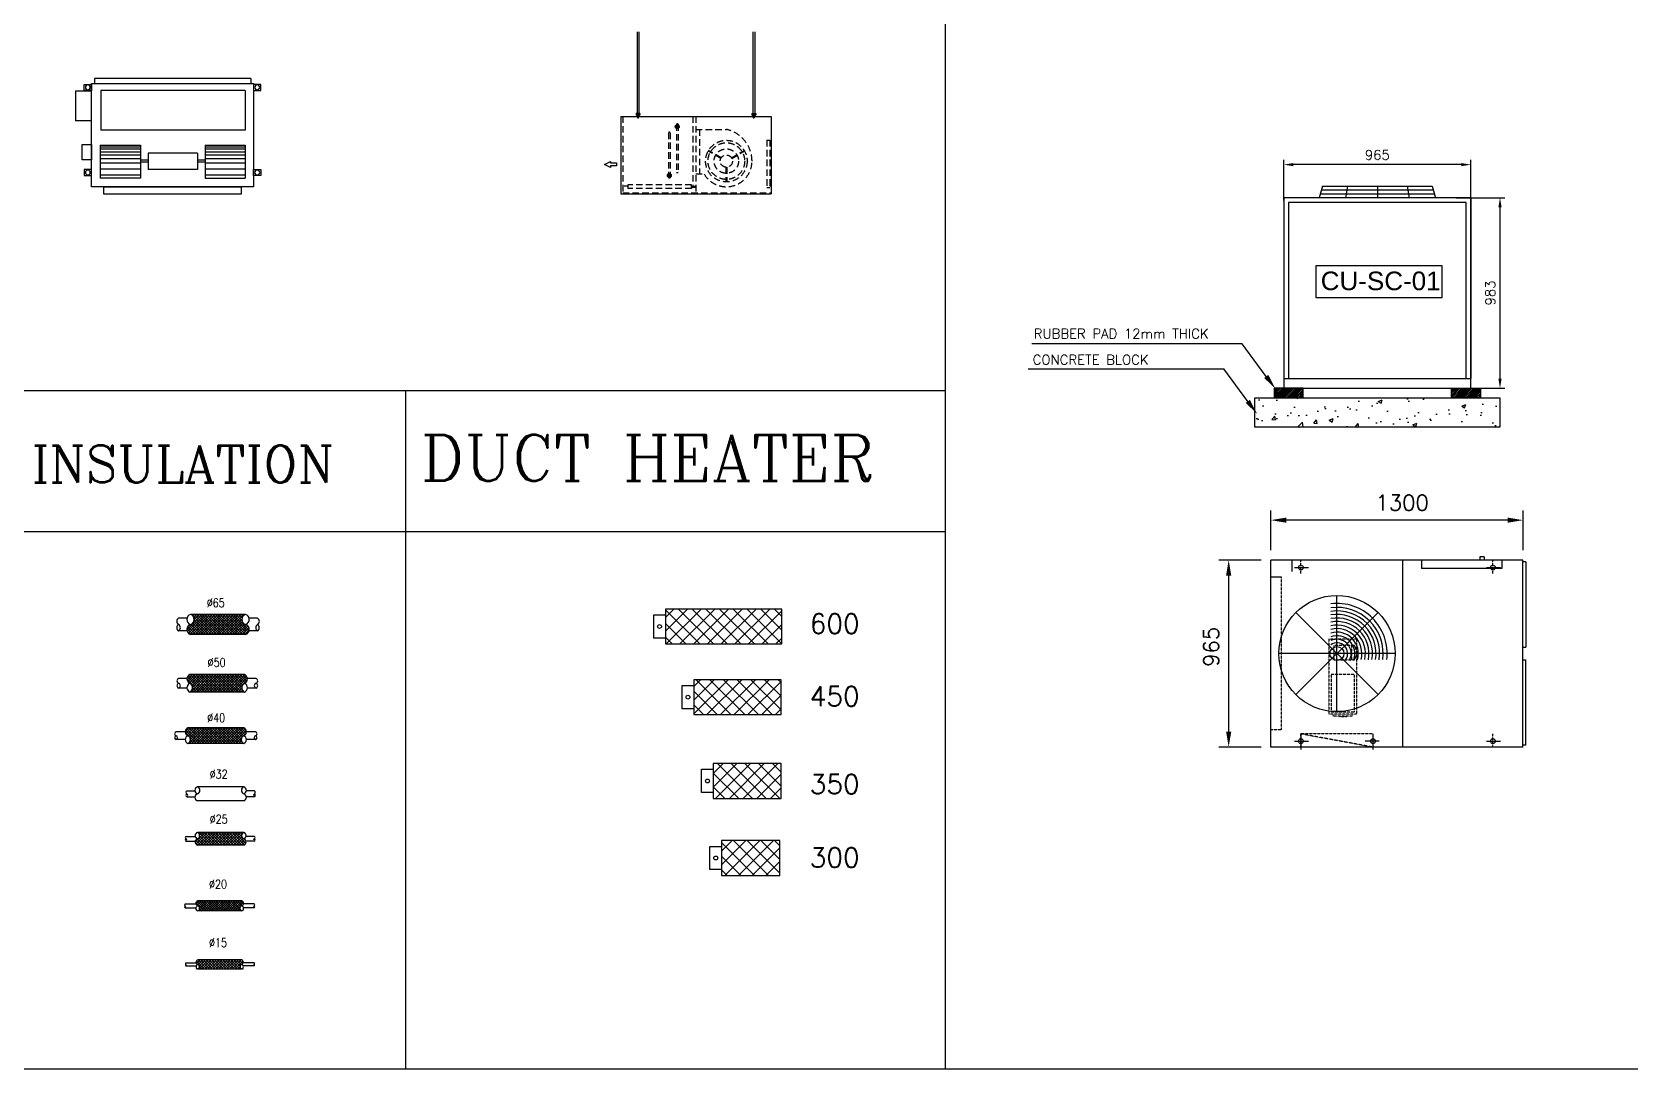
# Model space of a CAD drawing. Extents: x 462150 to 593348, y 35809 to 85242.
# Drawn here: x 516391 to 524632, y 43849 to 49198 of the extents above; entities that cross this region are included whole.
import ezdxf
from ezdxf.enums import TextEntityAlignment as Align
from ezdxf.lldxf.tags import DXFTag

# ---------------------------------------------------------------- set-up
doc = ezdxf.new("R2010")
doc.units = 0
doc.header["$LTSCALE"] = 500
doc.header["$MEASUREMENT"] = 0
for name, pattern in [('DASHED2', [0.375, 0.25, -0.125]), ('DSH1', [0.101, 0.067, -0.034]), ('HIDDEN', [0.375, 0.25, -0.125]), ('HIDDEN2', [4.7625, 3.175, -1.5875])]:
    doc.linetypes.add(name, pattern=pattern)
for name, color, linetype in [('005-MH-AC-THIRD$0$Floor Plan - LEVEL 3$0$M-EQPM-MISC', 10, 'Continuous'), ('12- EQUIPMENT-HVAC', 12, 'Continuous'), ('_plum_dim', 2, 'Continuous'), ('AC-CHWS', 93, 'DASHED2'), ('AC-DIM', 7, 'Continuous'), ('AC-EDUCT', 3, 'Continuous'), ('AC-EQUIP-HIDDEN', 9, 'HIDDEN2'), ('AC-FCU', 3, 'Continuous'), ('AC-FD', 2, 'Continuous'), ('AC-GRILL', 2, 'Continuous'), ('AC-HVAC-RD', 6, 'Continuous'), ('AC-SDUCT', 6, 'Continuous'), ('AC-SEC', 7, 'Continuous'), ('AC-TEXT', 7, 'Continuous'), ('AC-TEXT-L', 1, 'Continuous'), ('M-AC-SUPPORT', 1, 'Continuous'), ('M-Actext-200', 7, 'Continuous'), ('M_CONDENSER', 2, 'Continuous'), ('MH-SARR', 2, 'Continuous'), ('P_W_ INSULATION', 2, 'HW'), ('PL-W-TEXT', 7, 'Continuous')]:
    doc.layers.add(name, color=color, linetype=linetype)
doc.styles.add('FF-LOOP', font='romanc.shx', dxfattribs={"height": 2})
doc.styles.add('HL-LD', font='arial.ttf')
doc.styles.add('ROMANS', font='romans.shx', dxfattribs={"width": 0.8, "height": 100})
doc.styles.add('SIMPLEX', font='SIMPLEX.SHX')
tags = doc.linetypes.add('HW', pattern=[1.41, 0.75, -0.12, 0.15, -0.12, 0.15, -0.12]).pattern_tags.tags
tags[14:15] = [DXFTag(74, 4), DXFTag(75, 0), DXFTag(340, '0'), DXFTag(46, 1.0), DXFTag(50, 0.0), DXFTag(44, 0.0), DXFTag(45, 0.0)]
tags[12:13] = [DXFTag(74, 4), DXFTag(75, 0), DXFTag(340, '0'), DXFTag(46, 1.0), DXFTag(50, 0.0), DXFTag(44, 0.0), DXFTag(45, 0.0)]
tags[10:11] = [DXFTag(74, 4), DXFTag(75, 0), DXFTag(340, '0'), DXFTag(46, 1.0), DXFTag(50, 0.0), DXFTag(44, 0.0), DXFTag(45, 0.0)]
tags[8:9] = [DXFTag(74, 4), DXFTag(75, 0), DXFTag(340, '0'), DXFTag(46, 1.0), DXFTag(50, 0.0), DXFTag(44, 0.0), DXFTag(45, 0.0)]
tags[6:7] = [DXFTag(74, 4), DXFTag(75, 0), DXFTag(340, '0'), DXFTag(46, 1.0), DXFTag(50, 0.0), DXFTag(44, 0.0), DXFTag(45, 0.0)]
tags[4:5] = [DXFTag(74, 4), DXFTag(75, 0), DXFTag(340, '0'), DXFTag(46, 1.0), DXFTag(50, 0.0), DXFTag(44, 0.0), DXFTag(45, 0.0)]
doc.dimstyles.new('SHERIF-K', dxfattribs={"dimtxt": 80, "dimasz": 100, "dimexe": 50, "dimexo": 50, "dimgap": 50, "dimtad": 1, "dimdec": 0, "dimrnd": 5, "dimdsep": 46, "dimtxsty": 'SIMPLEX', "dimcen": -1, "dimdle": 100, "dimclrd": 161, "dimclre": 161, "dimclrt": 7, "dimadec": 0, "dimazin": 0, "dimtfac": 1, "dimtdec": 0, "dimtix": 1, "dimtmove": 0, "dimatfit": 0, "dimfxl": 1, "dimtolj": 1, "dimtzin": 0, "dimlwd": -1, "dimarcsym": 0})
doc.dimstyles.new('SHERIF-K_SEC', dxfattribs={"dimtxt": 50, "dimasz": 50, "dimexe": 25, "dimexo": 25, "dimgap": 25, "dimtad": 1, "dimdec": 0, "dimdsep": 46, "dimtxsty": 'SIMPLEX', "dimcen": -0.5, "dimdle": 100, "dimclrd": 161, "dimclre": 161, "dimclrt": 7, "dimadec": 0, "dimazin": 0, "dimtfac": 1, "dimtdec": 0, "dimtix": 1, "dimtmove": 0, "dimatfit": 0, "dimfxl": 1, "dimtolj": 1, "dimtzin": 0, "dimlwd": -1, "dimarcsym": 0})

# ---------------------------------------------------------------- blocks, each defined once
blk = doc.blocks.new('IDU-11')
at = {"color": 2}
blk.add_lwpolyline([(-486.5, 0, 0, 110.6, 0), (-265.3, 0, 0, 0, 0), (-52.4, 0, 0, 0, 0)], format="xyseb", dxfattribs=at)
at = {"layer": 'M_CONDENSER'}
for p, q in [((0, 590), (0, -630)), ((205, 590), (0, 590)), ((43.3, 590), (43.3, -630)), ((205, -630), (205, 590)), ((0, -630), (205, -630))]:
    blk.add_line(p, q, dxfattribs=at)
blk = doc.blocks.new('*D598')
at = {"layer": 'AC-DIM', "color": 161, "lineweight": -2, "ltscale": 0.02, "transparency": 16777216}
for p, q in [((522846.4, 48329), (522846.4, 48538.5)), ((523811.4, 48329), (523811.4, 48538.5))]:
    blk.add_line(p, q, dxfattribs=at)
at = {"layer": 'AC-DIM', "color": 161, "ltscale": 0.02, "transparency": 16777216}
blk.add_line((523761.4, 48513.5), (522896.4, 48513.5), dxfattribs=at)
for points in [[(522896.4, 48521.9), (522896.4, 48505.2), (522846.4, 48513.5)], [(523761.4, 48521.9), (523761.4, 48505.2), (523811.4, 48513.5)]]:
    blk.add_solid(points, dxfattribs=at)
at = {"layer": 'Defpoints', "color": 0, "ltscale": 0.02, "transparency": 16777216}
for p in [(522846.4, 48513.5), (522846.4, 48304), (523811.4, 48304)]:
    blk.add_point(p, dxfattribs=at)
at = {"layer": 'AC-DIM', "color": 7, "ltscale": 0.02, "transparency": 16777216, "insert": (523328.9, 48563.5), "char_height": 50, "attachment_point": 5, "style": 'SIMPLEX'}
blk.add_mtext('\\A1;965', dxfattribs=at)
blk = doc.blocks.new('*D599')
at = {"layer": 'AC-DIM', "color": 161, "lineweight": -2, "ltscale": 0.02, "transparency": 16777216}
for p, q in [((523735.7, 48343.1), (523986.4, 48343.1)), ((523835.7, 47360.1), (523986.4, 47360.1))]:
    blk.add_line(p, q, dxfattribs=at)
at = {"layer": 'AC-DIM', "color": 161, "ltscale": 0.02, "transparency": 16777216}
blk.add_line((523961.4, 48293.1), (523961.4, 47410.1), dxfattribs=at)
for points in [[(523953, 48293.1), (523969.7, 48293.1), (523961.4, 48343.1)], [(523953, 47410.1), (523969.7, 47410.1), (523961.4, 47360.1)]]:
    blk.add_solid(points, dxfattribs=at)
at = {"layer": 'Defpoints', "color": 0, "ltscale": 0.02, "transparency": 16777216}
for p in [(523710.7, 48343.1), (523810.7, 47360.1), (523961.4, 47360.1)]:
    blk.add_point(p, dxfattribs=at)
at = {"layer": 'AC-DIM', "color": 7, "ltscale": 0.02, "transparency": 16777216, "insert": (523911.4, 47851.6), "char_height": 50, "attachment_point": 5, "rotation": 90, "style": 'SIMPLEX'}
blk.add_mtext('\\A1;983', dxfattribs=at)
blk = doc.blocks.new('*D431')
at = {"color": 161, "lineweight": -2, "transparency": 16777216}
for p, q in [((2695883, 481157.6), (2695883, 481363.2)), ((2697183, 481157.6), (2697183, 481363.2))]:
    blk.add_line(p, q, dxfattribs=at)
at = {"color": 161, "transparency": 16777216}
blk.add_line((2697103, 481313.2), (2695963, 481313.2), dxfattribs=at)
for points in [[(2695963, 481326.5), (2695963, 481299.9), (2695883, 481313.2)], [(2697103, 481326.5), (2697103, 481299.9), (2697183, 481313.2)]]:
    blk.add_solid(points, dxfattribs=at)
at = {"layer": 'Defpoints', "color": 0, "transparency": 16777216}
for p in [(2695883, 481313.2), (2695883, 481107.6), (2697183, 481107.6)]:
    blk.add_point(p, dxfattribs=at)
at = {"color": 7, "transparency": 16777216, "insert": (2696559.6, 481403.2), "char_height": 80, "attachment_point": 5, "style": 'SIMPLEX'}
blk.add_mtext('\\A1;1300', dxfattribs=at)
blk = doc.blocks.new('*D432')
at = {"color": 161, "lineweight": -2, "transparency": 16777216}
for p, q in [((2695833, 481107.6), (2695615, 481107.6)), ((2695833, 480142.6), (2695615, 480142.6))]:
    blk.add_line(p, q, dxfattribs=at)
at = {"color": 161, "transparency": 16777216}
blk.add_line((2695665, 481027.6), (2695665, 480222.6), dxfattribs=at)
for points in [[(2695651.7, 481027.6), (2695678.4, 481027.6), (2695665, 481107.6)], [(2695651.7, 480222.6), (2695678.4, 480222.6), (2695665, 480142.6)]]:
    blk.add_solid(points, dxfattribs=at)
at = {"layer": 'Defpoints', "color": 0, "transparency": 16777216}
for p in [(2695883, 481107.6), (2695665, 480142.6), (2695883, 480142.6)]:
    blk.add_point(p, dxfattribs=at)
at = {"color": 7, "transparency": 16777216, "insert": (2695575, 480659.3), "char_height": 80, "attachment_point": 5, "rotation": 90, "style": 'SIMPLEX'}
blk.add_mtext('\\A1;965', dxfattribs=at)
blk = doc.blocks.new('M-ARR01')
at = {"layer": 'MH-SARR'}
blk.add_lwpolyline([(-7, 0.88), (-7, -0.88), (-3.5, -0.88), (-3.5, -1.75), (0, 0), (-3.5, 1.75), (-3.5, 0.88)], close=True, dxfattribs=at)
blk = doc.blocks.new('FCU-13_SEC')
at = {"layer": 'AC-FCU'}
for p, q in [((-661, 95), (-661, -305)), ((-661, 95), (114, 95)), ((114, 95), (114, -305)), ((-661, -305), (114, -305))]:
    blk.add_line(p, q, dxfattribs=at)
at = {"layer": 'AC-FCU', "color": 2, "linetype": 'DSH1'}
for p, q in [((-651, 95), (-651, -305)), ((-576.8, 90.2), (-576.8, 95)), ((-576.8, 90.2), (-567.2, 90.2)), ((-572, 84.4), (-572, 98.5)), ((-567.2, 90.2), (-567.2, 95)), ((-289, 95), (-289, -264.1)), ((-274.5, 95), (-274.5, -298.8)), ((20.2, 90.2), (20.2, 95)), ((20.2, 90.2), (29.8, 90.2)), ((25, 84.4), (25, 98.5)), ((29.8, 90.2), (29.8, 95)), ((-415.2, 10.8), (-415.2, -221.5)), ((-415.2, 10.8), (-413.7, 10.8)), ((-412.2, 15.3), (-412.2, 13.4)), ((-412.2, 15.3), (-409.2, 15.3)), ((-409.2, 15.3), (-409.2, 13.4)), ((-407.7, 10.8), (-406.2, 10.8)), ((-406.2, 10.8), (-406.2, -221.5)), ((-377.3, 42), (-361.3, 42)), ((-374.2, 54), (-372.7, 54)), ((-374.2, 54), (-374.2, -193.6)), ((-371.2, 58.5), (-371.2, 56.6)), ((-371.2, 58.5), (-368.2, 58.5)), ((-369.7, 50), (-369.7, 34)), ((-368.2, 58.5), (-368.2, 56.6)), ((-366.7, 54), (-365.2, 54)), ((-365.2, 54), (-365.2, -193.6)), ((-274.5, 27.9), (-116.5, 27.9)), ((-255, 27.9), (-255, -202.1)), ((-142.8, -118.2), (-208.3, -80.4)), ((-90.1, -118.2), (-24.6, -80.4)), ((93, -27.1), (93, -271.8)), ((93, -27.1), (108, -27.1)), ((108, -27.1), (108, -271.8)), ((108, -34.9), (114, -34.9)), ((-144.7, -121.6), (-210.2, -83.8)), ((-88.2, -121.6), (-22.7, -83.8)), ((-418.3, -209.5), (-415.5, -209.5)), ((-415.2, -221.5), (-406.2, -221.5)), ((-410.7, -201.5), (-410.7, -217.5)), ((-374.2, -193.6), (-365.2, -193.6)), ((-274.5, -202.1), (-230.9, -202.1)), ((-118.4, -167.2), (-118.4, -242.8)), ((-114.5, -167.2), (-114.5, -242.8)), ((-651, -298.8), (114, -298.8)), ((-643.6, -263.9), (-625, -263.9)), ((-625, -258.7), (-625, -276.2)), ((-295.8, -276.2), (-625, -276.2)), ((-295.8, -272.1), (-295.8, -276.2)), ((-272.7, -268.1), (-293.4, -268.1)), ((93, -271.8), (108, -271.8)), ((108, -263.9), (114, -263.9))]:
    blk.add_line(p, q, dxfattribs=at)
blk.add_lwpolyline([(-295.8, -264.1), (-275.8, -264.1), (-275.8, -272.1), (-295.8, -272.1), (-295.8, -258.7), (-625, -258.7)], dxfattribs=at)
for centre, radius in [((-369.7, 42), 4.51), ((-116.5, -135.6), 107.1), ((-116.5, -135.6), 94.5), ((-116.5, -135.6), 63), ((-116.5, -135.6), 31.5), ((-410.7, -209.5), 4.51)]:
    blk.add_circle(centre, radius, dxfattribs=at)
for centre, radius, start, end in [((-410.7, 10.8), 3.01, 120, 180), ((-410.7, 10.8), 3.01, 0, 60), ((-369.7, 54), 3.01, 120, 180), ((-369.7, 54), 3.01, 0, 60), ((-153.2, -137.2), 169.1, 0.51504, 77.43815), ((-116.5, -135.6), 132.3, 210.12548, 0)]:
    blk.add_arc(centre, radius, start, end, dxfattribs=at)
at = {"layer": 'AC-SDUCT', "xscale": -8.75, "yscale": 8.75, "zscale": 8.750000000003183}
blk.add_blockref('M-ARR01', (-744.5, -152.5), dxfattribs=at)
blk = doc.blocks.new('DUCT HEATER-450')
h = blk.add_hatch()
h.set_pattern_fill('FP1_3', color=256, style=0, pattern_type=2)
h.set_pattern_definition([(135, (5313.695, -6931.983), (-35.35534, -35.35534), []), (225, (5313.695, -6931.983), (35.35534, -35.35534), [])])
h.paths.add_polyline_path([(13.8, 225), (-166.2, 225), (-166.2, -225), (13.8, -225)], flags=0)
for p, q in [((13.8, 225), (-166.2, 225)), ((-166.2, 225), (-166.2, -225)), ((13.8, -225), (13.8, 225)), ((-166.2, -225), (13.8, -225)), ((-136.2, -285), (-136.2, -225)), ((-136.2, -225), (-16.2, -225)), ((-16.2, -225), (-16.2, -285)), ((-16.2, -285), (-136.2, -285))]:
    blk.add_line(p, q)
blk.add_circle((-76.2, -255), 10)
blk = doc.blocks.new('DUCT HEATER-350')
h = blk.add_hatch()
h.set_pattern_fill('FP1_1', color=256, style=0, pattern_type=2)
h.set_pattern_definition([(135, (5218.37, -6924.727), (-35.35534, -35.35534), []), (225, (5218.37, -6924.727), (35.35534, -35.35534), [])])
h.paths.add_polyline_path([(13.8, 175), (-166.2, 175), (-166.2, -175), (13.8, -175)], flags=0)
for p, q in [((13.8, 175), (-166.2, 175)), ((-166.2, 175), (-166.2, -175)), ((13.8, -175), (13.8, 175)), ((-166.2, -175), (13.8, -175)), ((-136.2, -235), (-136.2, -175)), ((-136.2, -175), (-16.2, -175)), ((-16.2, -235), (-136.2, -235)), ((-16.2, -175), (-16.2, -235))]:
    blk.add_line(p, q)
blk.add_circle((-76.2, -205), 10)
blk = doc.blocks.new('DUCT HEATER-300')
h = blk.add_hatch()
h.set_pattern_fill('FP1_4', color=256, style=0, pattern_type=2)
h.set_pattern_definition([(135, (5173.74, -6930.723), (-35.35534, -35.35534), []), (225, (5173.74, -6930.723), (35.35534, -35.35534), [])])
h.paths.add_polyline_path([(13.8, 150), (-166.2, 150), (-166.2, -150), (13.8, -150)], flags=0)
for p, q in [((13.8, 150), (-166.2, 150)), ((-166.2, 150), (-166.2, -150)), ((13.8, -150), (13.8, 150)), ((-166.2, -150), (13.8, -150)), ((-136.2, -210), (-136.2, -150)), ((-136.2, -150), (-16.2, -150)), ((-16.2, -150), (-16.2, -210)), ((-16.2, -210), (-136.2, -210))]:
    blk.add_line(p, q)
blk.add_circle((-76.2, -180), 10)
blk = doc.blocks.new('DUCT HEATER-600')
at = {"layer": '005-MH-AC-THIRD$0$Floor Plan - LEVEL 3$0$M-EQPM-MISC'}
h = blk.add_hatch(dxfattribs=at)
h.set_pattern_fill('FP1_2', color=256, style=0, pattern_type=2)
h.set_pattern_definition([(135, (5279.105, -7046.56), (-35.35534, -35.35534), []), (225, (5279.105, -7046.56), (35.35534, -35.35534), [])])
h.paths.add_polyline_path([(13.8, 300), (-166.2, 300), (-166.2, -300), (13.8, -300)], flags=0)
for p, q in [((13.8, 300), (-166.2, 300)), ((-166.2, 300), (-166.2, -300)), ((13.8, -300), (13.8, 300)), ((-166.2, -300), (13.8, -300)), ((-136.2, -360), (-136.2, -300)), ((-136.2, -300), (-16.2, -300)), ((-16.2, -300), (-16.2, -360)), ((-16.2, -360), (-136.2, -360))]:
    blk.add_line(p, q, dxfattribs=at)
blk.add_circle((-76.2, -330), 10, dxfattribs=at)
blk = doc.blocks.new('DWX20')
for p, q in [((-576, 849), (-576, 812)), ((576, 849), (576, 812)), ((597, 756), (716, 756)), ((597, 756), (716, 756)), ((716, 756), (716, 537)), ((597, 537), (716, 537))]:
    blk.add_line(p, q)
blk.add_lwpolyline([(-576, 849), (576, 849)])
for points in [[(-651, 806), (-597, 806), (-597, 762), (-651, 762)], [(-597, 50), (597, 50), (597, 812), (-597, 812)], [(651, 806), (597, 806), (597, 762), (651, 762)], [(666, 363), (596, 363), (596, 249), (666, 249)], [(-651, 135), (-597, 135), (-597, 179), (-651, 179)], [(651, 135), (597, 135), (597, 179), (651, 179)]]:
    blk.add_lwpolyline(points, close=True)
for centre in [(-624, 784), (624, 784), (-624, 157), (624, 157)]:
    blk.add_circle(centre, 17.9)
at = {"layer": 'AC-EQUIP-HIDDEN'}
for p, q in [((-535, 762), (529, 762)), ((-535, 762), (-535, 468)), ((529, 762), (529, 468)), ((-536, 359), (-536, 115)), ((-241, 359), (-536, 359)), ((-535, 468), (529, 468)), ((-241, 359), (-241, 115)), ((235, 359), (235, 115)), ((532, 359), (235, 359)), ((532, 359), (532, 115)), ((-241, 345), (-536, 345)), ((-241, 330), (-536, 330)), ((-241, 310), (-536, 310)), ((-241, 287), (-536, 287)), ((-241, 261), (-536, 261)), ((-241, 248), (-185, 248)), ((-185, 299), (179, 299)), ((-185, 299), (-185, 178)), ((179, 299), (179, 178)), ((179, 248), (235, 248)), ((532, 345), (235, 345)), ((532, 330), (235, 330)), ((532, 310), (235, 310)), ((532, 287), (235, 287)), ((532, 261), (235, 261)), ((-241, 227), (-536, 227)), ((-241, 183), (-536, 183)), ((-241, 140), (-536, 140)), ((-241, 233), (-185, 233)), ((-185, 178), (179, 178)), ((179, 233), (235, 233)), ((532, 227), (235, 227)), ((532, 183), (235, 183)), ((532, 140), (235, 140)), ((-241, 115), (-536, 115)), ((235, 115), (532, 115))]:
    blk.add_line(p, q, dxfattribs=at)
at = {"layer": 'AC-HVAC-RD'}
for p, q in [((-508, 0), (-508, 50)), ((508, 50), (-508, 50)), ((508, 0), (-508, 0)), ((508, 50), (508, 0))]:
    blk.add_line(p, q, dxfattribs=at)
blk = doc.blocks.new('INS 15')
at = {"color": 2}
for p, q in [((-3.5, 61.1, 0), (-3.5, 7.9, 0)), ((11.5, 61.1, 0), (11.5, 7.9, 0)), ((-19.6, -226.9, 0), (-19.6, 0)), ((27.5, -226.9, 0), (27.5, 0, 0)), ((-3.5, -291.6, 0), (-3.5, -234.9, 0)), ((11.5, -291.6, 0), (11.5, -234.9, 0))]:
    blk.add_line(p, q, dxfattribs=at)
for centre, radius, start, end in [((-7.8, -3.7, 0), 12.3, 17.17283, 162.82717), ((0.2, 59.1, 0), 4.24, 27.82878, 152.17122), ((0.2, 63.1, 0), 4.24, 207.82878, 332.17122), ((7.7, 59.1, 0), 4.24, 27.82878, 152.17122), ((15.7, -3.7, 0), 12.3, 17.17283, 162.82717), ((-7.8, 3.6, 0), 12.3, 197.17283, 342.82717), ((-7.8, -230.6, 0), 12.3, 17.17283, 162.82717), ((-7.8, -223.3, 0), 12.3, 197.17283, 342.82717), ((15.7, -223.3, 0), 12.3, 197.17283, 342.82717), ((0.2, -293.6, 0), 4.24, 27.82878, 152.17122), ((0.2, -289.6, 0), 4.24, 207.82878, 332.17122), ((7.7, -289.6, 0), 4.24, 207.82878, 332.17122)]:
    blk.add_arc(centre, radius, start, end, dxfattribs=at)
at = {"layer": 'P_W_ INSULATION', "color": 8}
for p, q in [((-19.3, 7.6, 0), (-19.6, 7.4, 0)), ((-19.6, -34.8, 0), (22.1, 6.9, 0)), ((8.4, 6.2, 0), (27.5, -13, 0)), ((-19.6, -49, 0), (27.5, -1.9, 0)), ((-17.2, -4.4, 0), (-19.6, -6.8, 0)), ((27.5, -55.2, 0), (-19.6, -8.1, 0)), ((-19.6, -20.7, 0), (-7.6, -8.7, 0)), ((-7.4, -8.7, 0), (-19.6, -20.9, 0)), ((-19.6, -63.1, 0), (27.5, -16, 0)), ((27.5, -69.3, 0), (-19.6, -22.2, 0)), ((-19.6, -77.3, 0), (27.5, -30.2, 0)), ((27.5, -83.4, 0), (-19.6, -36.4, 0)), ((-19.6, -91.4, 0), (27.5, -44.3, 0)), ((27.5, -97.6, 0), (-19.6, -50.5, 0)), ((-19.6, -105.6, 0), (27.5, -58.5, 0)), ((27.5, -111.7, 0), (-19.6, -64.6, 0)), ((-19.6, -119.7, 0), (27.5, -72.6, 0)), ((27.5, -125.9, 0), (-19.6, -78.8, 0)), ((27.5, -41, 0), (-5.1, -8.4, 0)), ((27.5, -26.9, 0), (3, -2.4, 0)), ((-19.6, -133.8, 0), (27.5, -86.7, 0)), ((27.5, -140, 0), (-19.6, -92.9, 0)), ((-19.6, -148, 0), (27.5, -100.9, 0)), ((27.5, -154.2, 0), (-19.6, -107.1, 0)), ((-19.6, -162.1, 0), (27.5, -115, 0)), ((27.5, -168.3, 0), (-19.6, -121.2, 0)), ((-19.6, -176.3, 0), (27.5, -129.2, 0)), ((27.5, -182.4, 0), (-19.6, -135.3, 0)), ((-19.6, -190.4, 0), (27.5, -143.3, 0)), ((27.5, -196.6, 0), (-19.6, -149.5, 0)), ((-19.6, -204.6, 0), (27.5, -157.5, 0)), ((27.5, -210.7, 0), (-19.6, -163.6, 0)), ((-19.6, -218.7, 0), (27.5, -171.6, 0)), ((27.5, -224.9, 0), (-19.6, -177.8, 0)), ((22.2, -233.8, 0), (-19.6, -191.9, 0)), ((-7.4, -218.3, 0), (-19.6, -206.1, 0)), ((-17.2, -222.6, 0), (-19.6, -220.2, 0)), ((-19.3, -234.6, 0), (-19.6, -234.3, 0)), ((-5.3, -218.5, 0), (27.5, -185.7, 0)), ((2.9, -224.5, 0), (27.5, -199.9, 0)), ((8.4, -233.2, 0), (27.5, -214, 0))]:
    blk.add_line(p, q, dxfattribs=at)
blk = doc.blocks.new('INS 25')
at = {"color": 2}
for p, q in [((-12.5, 58.6, 0), (-12.5, 11.2, 0)), ((12.5, 58.6, 0), (12.5, 11.2, 0)), ((-32.6, -239.7), (-32.6, -0.1)), ((32.5, -239.7, 0), (32.5, -0.1, 0)), ((-12.5, -294, 0), (-12.5, -250.9, 0)), ((12.5, -294, 0), (12.5, -250.9, 0))]:
    blk.add_line(p, q, dxfattribs=at)
for centre, radius, start, end in [((-16.3, -5.6), 17.2, 18.68798, 161.31202), ((-6.2, 55.3, 0), 7.06, 27.82878, 152.17122), ((-6.2, 61.9, 0), 7.06, 207.82878, 332.17122), ((16.2, -5.6), 17.2, 18.68798, 161.31202), ((6.2, 55.3, 0), 7.06, 27.82878, 152.17122), ((16.2, 5.4), 17.2, 198.68798, 341.31202), ((-16.3, -234.2), 17.2, 198.68798, 341.31202), ((16.2, -245.2), 17.2, 18.68798, 161.31202), ((16.2, -234.2), 17.2, 198.68798, 341.31202), ((-6.2, -297.3, 0), 7.06, 27.82878, 152.17122), ((-6.2, -290.7, 0), 7.06, 207.82878, 332.17122), ((6.2, -290.7, 0), 7.06, 207.82878, 332.17122)]:
    blk.add_arc(centre, radius, start, end, dxfattribs=at)
at = {"layer": '_plum_dim', "color": 8}
for p, q in [((-32.6, -3.5, 0), (-17.5, 11.5, 0)), ((-32.6, -17.7, 0), (-6.5, 8.5, 0)), ((-32.6, -31.8, 0), (-0.3, 0.5, 0)), ((32.5, -52.8, 0), (-27.7, 7.3, 0)), ((32.5, -38.7, 0), (-17.7, 11.5, 0)), ((32.5, -67, 0), (-32.6, -1.9, 0)), ((-32.6, -46, 0), (5.4, -7.9, 0)), ((-32.6, -74.2, 0), (32.5, -9.2, 0)), ((-32.6, -60.1, 0), (15.7, -11.7, 0)), ((32.5, -81.1, 0), (-32.6, -16, 0)), ((-32.6, -88.4, 0), (32.5, -23.3, 0)), ((32.5, -95.2, 0), (-32.6, -30.2, 0)), ((-32.6, -102.5, 0), (32.5, -37.4, 0)), ((32.5, -109.4, 0), (-32.6, -44.3, 0)), ((-32.6, -116.7, 0), (32.5, -51.6, 0)), ((32.5, -123.5, 0), (-32.6, -58.4, 0)), ((-32.6, -130.8, 0), (32.5, -65.7, 0)), ((32.5, -137.7, 0), (-32.6, -72.6, 0)), ((-32.6, -145, 0), (32.5, -79.9, 0)), ((32.5, -24.5, 0), (19.4, -11.5, 0)), ((32.5, -151.8, 0), (-32.6, -86.7, 0)), ((-32.6, -159.1, 0), (32.5, -94, 0)), ((32.5, -165.9, 0), (-32.6, -100.9, 0)), ((-32.6, -173.2, 0), (32.5, -108.2, 0)), ((32.5, -180.1, 0), (-32.6, -115, 0)), ((-32.6, -187.4, 0), (32.5, -122.3, 0)), ((32.5, -194.2, 0), (-32.6, -129.1, 0)), ((-32.6, -201.5, 0), (32.5, -136.4, 0)), ((32.5, -208.4, 0), (-32.6, -143.3, 0)), ((-32.6, -215.7, 0), (32.5, -150.6, 0)), ((32.5, -222.5, 0), (-32.6, -157.4, 0)), ((-32.6, -229.8, 0), (32.5, -164.7, 0)), ((31.5, -235.6, 0), (-32.6, -171.6, 0)), ((10.6, -228.9, 0), (-32.6, -185.7, 0)), ((2.4, -234.9, 0), (-32.6, -199.9, 0)), ((-2.4, -244.2, 0), (-32.6, -214, 0)), ((-10.4, -250.3, 0), (-32.6, -228.1, 0)), ((-31.3, -242.6, 0), (32.5, -178.9, 0)), ((-24, -249.5, 0), (32.5, -193, 0)), ((10.7, -228.9, 0), (32.5, -207.1, 0)), ((23.9, -229.8, 0), (32.5, -221.3, 0))]:
    blk.add_line(p, q, dxfattribs=at)
blk = doc.blocks.new('INS 50')
at = {"layer": '_plum_dim'}
h = blk.add_hatch(dxfattribs=at)
h.set_pattern_fill('ANSI37', color=8, scale=3, angle=360, style=0)
h.set_pattern_definition([(45, (300319.392, -1313474.388), (-6.73519209, 6.73519209), []), (135, (300319.392, -1313474.388), (-6.73519209, -6.73519209), [])])
h.paths.add_polyline_path([(45, -0.1, 0.65495), (0, 0, -0.653033), (-45, 0), (-45, -281.4, -0.632192), (0.2, -283.1, 0.665698), (45, -281.7)])
for p, q in [((-25, 14.6), (-25, 57.4)), ((25, 14.6), (25, 57.4)), ((-45, -281.4), (-45, 0)), ((45, -281.7), (45, -0.1)), ((-25, -341.7), (-25, -297.2)), ((25, -341.7), (25, -297.2))]:
    blk.add_line(p, q)
for centre, radius, start, end in [((-22.5, -9.9), 24.6, 23.70547, 156.33171), ((-12.5, 53.3), 13.2, 18.38071, 161.61929), ((-12.5, 61.6), 13.2, 198.38071, 341.61929), ((12.5, 53.3), 13.2, 18.38071, 161.61929), ((22.5, -9.8), 24.5, 23.3884, 156.34106), ((-22.5, 9.9), 24.6, 203.75759, 336.27958), ((-22.8, -293), 25, 24.39266, 152.49993), ((-22.3, -273.1), 24.2, 200.03394, 336.85865), ((22.3, -273), 24.3, 203.28041, 339.01582), ((-12.5, -345.8), 13.2, 18.38071, 161.61929), ((-12.5, -337.5), 13.2, 198.38071, 341.61929), ((12.5, -337.5), 13.2, 198.38071, 341.61929)]:
    blk.add_arc(centre, radius, start, end)
blk = doc.blocks.new('INS 40')
for p, q in [((-20, 13.6), (-20, 61)), ((20, 13.6), (20, 61)), ((-40, -288.4), (-40, -0.1)), ((40, -288.4), (40, -0.1)), ((-20, -349.4), (-20, -302)), ((20, -349.4), (20, -302))]:
    blk.add_line(p, q)
for centre, radius, start, end in [((-20, -7.9), 21.5, 21.49703, 158.7251), ((-20, 8), 21.5, 201.98809, 338.30234), ((-10, 57.8), 10.5, 17.86081, 162.13919), ((-10, 64.2), 10.5, 197.86081, 342.13919), ((10, 57.8), 10.5, 17.86081, 162.13919), ((20, -7.9), 21.5, 21.30424, 158.53837), ((-20, -296.4), 21.5, 21.37134, 158.20402), ((-20, -280.6), 21.5, 201.40262, 338.16842), ((20, -280.5), 21.6, 201.96595, 338.46233), ((-10, -352.6), 10.5, 17.86081, 162.13919), ((-10, -346.2), 10.5, 197.86081, 342.13919), ((10, -346.2), 10.5, 197.86081, 342.13919)]:
    blk.add_arc(centre, radius, start, end)
at = {"layer": '_plum_dim', "color": 8}
for p, q in [((-40, -44), (17.5, 13.4)), ((-40, -57.5), (29, 11.5)), ((-40, -71), (36.5, 5.6)), ((40, -31.3), (3.2, 5.5)), ((40, -17.8), (10.7, 11.5)), ((40, -4.3), (22.2, 13.5)), ((-40, -3.6), (-38.9, -2.5)), ((-40, -84.5), (40, -4.5)), ((40, -85.2), (-40, -5.2)), ((-40, -17.1), (-32.5, -9.6)), ((-40, -30.6), (-22.8, -13.4)), ((-40, -97.9), (40, -17.9)), ((40, -98.6), (-40, -18.6)), ((-40, -111.4), (40, -31.4)), ((40, -112.1), (-40, -32.1)), ((-40, -124.9), (40, -44.9)), ((40, -125.6), (-40, -45.6)), ((-40, -138.3), (40, -58.3)), ((40, -139), (-40, -59)), ((-40, -151.8), (40, -71.8)), ((40, -152.5), (-40, -72.5)), ((40, -71.7), (-18.2, -13.5)), ((40, -58.2), (-8.2, -10)), ((40, -44.7), (-1.6, -3.2)), ((-40, -165.3), (40, -85.3)), ((40, -166), (-40, -86)), ((-40, -178.7), (40, -98.7)), ((40, -179.4), (-40, -99.4)), ((-40, -192.2), (40, -112.2)), ((40, -192.9), (-40, -112.9)), ((-40, -205.7), (40, -125.7)), ((40, -206.4), (-40, -126.4)), ((-40, -219.2), (40, -139.2)), ((40, -219.9), (-40, -139.9)), ((-40, -232.6), (40, -152.6)), ((40, -233.3), (-40, -153.3)), ((-40, -246.1), (40, -166.1)), ((40, -246.8), (-40, -166.8)), ((-40, -259.6), (40, -179.6)), ((40, -260.3), (-40, -180.3)), ((-40, -273), (40, -193)), ((40, -273.7), (-40, -193.7)), ((40, -287.2), (-40, -207.2)), ((34.9, -295.5), (-40, -220.7)), ((26.7, -300.8), (-40, -234.2)), ((-32, -278.5), (40, -206.5)), ((-15.4, -275.4), (40, -220)), ((-6.4, -279.8), (40, -233.4)), ((-0.5, -287.4), (40, -246.9)), ((-10.5, -277.1), (-40, -247.6)), ((-25.5, -275.6), (-40, -261.1)), ((-34.3, -280.3), (-40, -274.6)), ((-40, -286.5), (-37.9, -284.4)), ((-39.9, -288.1), (-40, -288)), ((13.5, -301.1), (-0.8, -286.8)), ((4.6, -295.8), (40, -260.4)), ((12.9, -300.9), (40, -273.9)), ((26.4, -300.9), (40, -287.3))]:
    blk.add_line(p, q, dxfattribs=at)
blk = doc.blocks.new('INS 65')
at = {"color": 2}
for p, q in [((-30.8, 18.1), (-30.8, 61.3)), ((34.2, 18.6), (34.2, 61.3)), ((-48.9, -284), (-48.9, -0.1)), ((54.2, -284, 0), (54.2, -0.1)), ((-30.8, -345.5), (-30.8, -302.3)), ((34.2, -345.5), (34.2, -302.8))]:
    blk.add_line(p, q, dxfattribs=at)
for centre, radius, start, end in [((-23.1, -7.6), 26.8, 16.13704, 163.86296), ((-14.5, 51.8), 18.9, 30.46425, 149.82338), ((-14.5, 70.9), 18.9, 210.54865, 329.73898), ((18, 52.3, 0), 18.6, 29.13015, 150.58038), ((28.4, -7.6), 26.8, 16.13704, 163.86296), ((28.4, 7.3), 26.8, 196.13704, 343.86296), ((-23.1, -276.6), 26.8, 196.13704, 343.86296), ((28.4, -291.5), 26.8, 16.13704, 163.86296), ((28.4, -276.6), 26.8, 196.13704, 343.86296), ((-14.5, -355.1), 18.9, 30.26102, 149.45135), ((-14.5, -336), 18.9, 210.17662, 329.53575), ((18, -336.5, 0), 18.6, 209.41962, 330.86985)]:
    blk.add_arc(centre, radius, start, end, dxfattribs=at)
at = {"layer": '_plum_dim', "color": 8}
for p, q in [((-48.9, -0.6), (-29.9, 18.4)), ((-48.9, -14.1), (-16.4, 18.4)), ((-48.9, -27.6), (-7.3, 14.1)), ((-48.9, -41), (-0.7, 7.2)), ((54.2, -100.2), (-48.1, 2.2)), ((54.2, -86.7), (-43, 10.5)), ((54.2, -73.2), (-35.3, 16.3)), ((54.2, -59.8), (-24.8, 19.2)), ((-48.9, -54.5), (3.4, -2.3)), ((-48.9, -108.4), (54.2, -5.3)), ((54.2, -113.6), (-48.9, -10.5)), ((-48.9, -68), (8.5, -10.6)), ((-48.9, -81.5), (16.1, -16.5)), ((-48.9, -121.9), (54.2, -18.8)), ((-48.9, -94.9), (26.6, -19.4)), ((54.2, -127.1), (-48.9, -24)), ((-48.9, -135.3), (54.2, -32.2)), ((54.2, -140.6), (-48.9, -37.5)), ((-48.9, -148.8), (54.2, -45.7)), ((54.2, -154), (-48.9, -50.9)), ((-48.9, -162.3), (54.2, -59.2)), ((54.2, -167.5), (-48.9, -64.4)), ((-48.9, -175.8), (54.2, -72.6)), ((54.2, -181), (-48.9, -77.9)), ((54.2, -46.3), (27.4, -19.5)), ((54.2, -32.8), (38.8, -17.4)), ((54.2, -19.3), (46.9, -12.1)), ((54.2, -5.9), (52.6, -4.3)), ((-48.9, -189.2), (54.2, -86.1)), ((54.2, -194.5), (-48.9, -91.3)), ((-48.9, -202.7), (54.2, -99.6)), ((54.2, -207.9), (-48.9, -104.8)), ((-48.9, -216.2), (54.2, -113.1)), ((54.2, -221.4), (-48.9, -118.3)), ((-48.9, -229.6), (54.2, -126.5)), ((54.2, -234.9), (-48.9, -131.8)), ((-48.9, -243.1), (54.2, -140)), ((54.2, -248.3), (-48.9, -145.2)), ((-48.9, -256.6), (54.2, -153.5)), ((54.2, -261.8), (-48.9, -158.7)), ((-48.9, -270), (54.2, -166.9)), ((54.2, -275.3), (-48.9, -172.2)), ((-48.9, -283.5), (54.2, -180.4)), ((30.2, -264.7), (-48.9, -185.6)), ((18.5, -266.6), (-48.9, -199.1)), ((10.3, -271.7), (-48.9, -212.6)), ((4.5, -279.4), (-48.9, -226.1)), ((0.6, -289.1), (-48.9, -239.5)), ((-44.6, -292.7), (54.2, -193.9)), ((-37.6, -299.2), (54.2, -207.3)), ((-28, -303), (54.2, -220.8)), ((23.3, -265.2), (54.2, -234.3)), ((-5.3, -296.6), (-48.9, -253)), ((-13.7, -301.7), (-48.9, -266.5)), ((-26.9, -301.9), (-48.9, -279.9)), ((36.2, -265.8), (54.2, -247.8)), ((45, -270.4), (54.2, -261.2)), ((51.4, -277.6), (54.2, -274.7))]:
    blk.add_line(p, q, dxfattribs=at)
blk = doc.blocks.new('A$C7B921526')
for p, q in [((1448, 992.6), (1425.5, 992.6)), ((1425.5, 992.6), (1425.5, 976.4)), ((1448, 992.6), (1448, 976.4)), ((1647.4, 976.4), (348, 976.4)), ((348, 11.4), (348, 976.4)), ((456.1, 976.4), (456.1, 917.3)), ((469.9, 937.3), (542.4, 937.3)), ((1028.8, 11.4), (1028.8, 976.4)), ((1125.3, 976.4), (1125.3, 932.2)), ((1539.3, 932.2), (1125.3, 932.2)), ((1459.9, 937.3), (1532.4, 937.3)), ((1539.3, 976.4), (1539.3, 932.2)), ((1647.4, 11.4), (1647.4, 976.4)), ((1662.6, 967.1), (1647.4, 967.1)), ((1662.6, 967.1), (1662.6, 526.4)), ((403.1, 887.2), (348, 887.2)), ((688.4, 194.3), (688.4, 793.5)), ((900.2, 282.1), (476.5, 705.8)), ((900.2, 705.8), (476.5, 282.1)), ((1647.4, 526.4), (1662.6, 526.4)), ((988, 493.9), (388.8, 493.9)), ((1647.4, 461.5), (1662.6, 461.5)), ((1662.6, 20.7), (1662.6, 461.5)), ((1647.4, 11.4), (348, 11.4)), ((469.9, 42.1), (542.4, 42.1)), ((502.7, 79.6), (502.7, 0)), ((906.9, 42.1), (834.4, 42.1)), ((874.1, 79.6), (874.1, 0)), ((1459.9, 42.1), (1532.4, 42.1)), ((1662.6, 20.7), (1647.4, 20.7))]:
    blk.add_line(p, q)
at = {"linetype": 'HIDDEN', "ltscale": 0.01}
for p, q in [((502.7, 906.7), (502.7, 974.9)), ((1492.7, 906.7), (1492.7, 974.9)), ((403.1, 100.6), (403.1, 887.2)), ((646, 568.3), (646, 181)), ((789.3, 568.3), (646, 568.3)), ((672.7, 535.8), (672.7, 461.1)), ((777.6, 535.8), (672.7, 535.8)), ((764.6, 461.1), (764.6, 535.8)), ((789.3, 568.3), (789.3, 181)), ((672.7, 461.1), (777.6, 461.1)), ((657.8, 386.5), (657.8, 191.4)), ((777.6, 386.5), (657.8, 386.5)), ((777.6, 386.5), (777.6, 191.4)), ((789.3, 181), (646, 181)), ((777.6, 191.4), (657.8, 191.4)), ((668.4, 171.7), (668.4, 181)), ((767, 171.7), (668.4, 171.7)), ((702.4, 171.7), (702.4, 167.3)), ((739.1, 167.3), (702.4, 167.3)), ((739.1, 171.7), (739.1, 167.3)), ((767, 171.7), (767, 181)), ((403.1, 100.6), (348, 100.6)), ((874.1, 11.4), (502.7, 79.6)), ((502.7, 11.4), (502.7, 79.6)), ((874.1, 79.6), (502.7, 79.6)), ((1492.7, 11.4), (1492.7, 79.6))]:
    blk.add_line(p, q, dxfattribs=at)
for centre, radius in [((502.7, 937.3), 12.5), ((1492.7, 937.3), 12.5), ((688.4, 493.9), 299.6), ((502.7, 42.1), 12.5), ((874.1, 42.1), 12.5), ((1492.7, 42.1), 12.5)]:
    blk.add_circle(centre, radius)
at = {"ltscale": 100}
blk.add_circle((688.4, 493.9), 35.9, dxfattribs=at)
for radius, start, end in [(258.8, 353.02362, 96.97638), (238.1, 352.41384, 97.58616), (219.9, 351.77933, 98.22067), (201.6, 351.02852, 98.97148), (183.3, 350.126, 99.874), (165.1, 349.02033, 100.97967), (146.8, 347.63356, 102.36644), (128.5, 345.84159, 104.15841), (110.3, 343.43331, 106.56669), (92, 340.01613, 109.98387), (73.7, 334.75796, 115.24204), (55.4, 325.46364, 124.53636)]:
    blk.add_arc((688.4, 493.9), radius, start, end)
at = {"linetype": 'HIDDEN', "ltscale": 0.01}
blk.add_arc((724.2, 498.4), 65.2, 325.0452, 34.9548, dxfattribs=at)
dim = blk.add_linear_dim(base=(348, 1182), p1=(1648, 976.4), p2=(348, 976.4), dimstyle='SHERIF-K', override={"dimcen": 1847.711194})
dim.commit()
dim.dimension.update_dxf_attribs({"geometry": '*D431', "text_midpoint": (1024.6, 1182), "dimtype": 128, "insert": (-2695535, -480131.2)})
dim = blk.add_linear_dim(base=(130, 11.4), p1=(348, 976.4), p2=(348, 11.4), angle=90, dimstyle='SHERIF-K', override={"dimcen": 1847.711194})
dim.commit()
dim.dimension.update_dxf_attribs({"geometry": '*D432', "text_midpoint": (130, 528.1), "dimtype": 128, "insert": (-2695535, -480131.2)})

msp = doc.modelspace()

# ---------------------------------------------------------------- hatches: boundary and pattern name
at = {"ltscale": 0.3}
h = msp.add_hatch(dxfattribs=at)
h.set_pattern_fill('AR-CONC', color=256, scale=30, style=0)
h.set_pattern_definition([(50, (567240.52, 9340.85), (215.17805, -18.82564), [22.5, -247.5]), (355, (567240.52, 9340.85), (-41.6254, 225.6576), [18, -198]), (100.4514, (567258.45, 9339.28), (173.5528, 206.83186), [19.12206, -210.3426]), (46.1842, (567240.52, 9400.85), (320.1723, -49.6557), [33.75, -371.25]), (96.6356, (567267.2, 9396.7), (280.3988, 292.2354), [28.683, -315.5139]), (351.1842, (567240.52, 9400.85), (280.3986, 292.2356), [27, -297]), (21, (567270.52, 9385.85), (179.0721, -120.78567), [22.5, -247.5]), (326, (567270.52, 9385.85), (72.9946, 217.545), [18, -198]), (71.4514, (567285.45, 9375.78), (252.0668, 96.75915), [19.12206, -210.3426]), (37.5, (567240.52, 9340.846), (3.64796, 99.86816), [0, -195.6, 0, -201, 0, -198.75]), (7.5, (567240.52, 9340.85), (78.92086, 118.32351), [0, -114.6, 0, -191.1, 0, -75.75]), (327.5, (567173.62, 9340.85), (160.14673, -6.76646), [0, -75, 0, -234, 0, -310.5]), (317.5, (567143.62, 9340.85), (174.95585, 30.0315), [0, -97.5, 0, -155.4, 0, -220.5])])
h.paths.add_polyline_path([(522696.4, 47310.1), (522696.4, 47160.1), (523961.4, 47160.1), (523961.4, 47310.1)])
at = {"layer": 'AC-GRILL'}
h = msp.add_hatch(dxfattribs=at)
h.set_pattern_fill('ANSI31', color=256, scale=50, style=0)
h.set_pattern_definition([(45, (551263.858, 28223.212), (-4.4194174, 4.4194174), [])])
h.paths.add_polyline_path([(522946.4, 47360.1), (522796.4, 47360.1), (522796.4, 47310.1), (522946.4, 47310.1)])
h = msp.add_hatch(dxfattribs=at)
h.set_pattern_fill('ANSI31', color=256, scale=50, style=0)
h.set_pattern_definition([(45, (551578.858, 28223.212), (-4.4194174, 4.4194174), [])])
h.paths.add_polyline_path([(523861.4, 47360.1), (523711.4, 47360.1), (523711.4, 47310.1), (523861.4, 47310.1)])
at = {"layer": 'P_W_ INSULATION'}
h = msp.add_hatch(dxfattribs=at)
h.set_pattern_fill('ANSI37', color=8, scale=70, style=0)
h.set_pattern_definition([(45, (474109.516, 58891.548), (-6.1871843, 6.1871843), []), (135, (474109.516, 58891.548), (-6.1871843, -6.1871843), [])])
h.paths.add_polyline_path([(517472.3, 44716.5), (517478.2, 44712.9), (517481.4, 44707.4), (517481.9, 44703.5), (517479.9, 44696.2), (517476.6, 44692.7), (517472.3, 44690.5), (517465.6, 44685.8), (517463.3, 44681.3), (517463.1, 44674.4), (517467, 44667.6), (517472.3, 44664.4), (517245.5, 44664.4), (517251, 44667.8), (517254.6, 44673.8), (517254.4, 44681.6), (517251.5, 44686.7), (517245.5, 44690.5), (517238.6, 44695.3), (517236.2, 44700.5), (517236.5, 44707.6), (517241, 44714.2), (517245.5, 44716.5)])

# ---------------------------------------------------------------- linework, layer by layer
for p, q in [((521100, 65565.7), (521100, 43849.3)), ((523045.4, 48403.1), (523029.3, 48343.1)), ((523040.1, 48383.1), (523617.8, 48383.1)), ((523045.4, 48403.1), (523612.5, 48403.1)), ((523175.8, 48403.1), (523164.2, 48343.1)), ((523328.9, 48403.1), (523328.9, 48343.1)), ((523482.1, 48403.1), (523493.7, 48343.1)), ((523612.5, 48403.1), (523628.6, 48343.1)), ((523034.7, 48363.1), (523623.2, 48363.1)), ((523811.4, 48343.1), (523811.4, 47410.1)), ((522846.4, 47410.1), (523811.4, 47410.1)), ((521100, 47346.7), (506272.1, 47346.7)), ((518317.6, 47346.7), (518317.6, 43849.3)), ((521100, 46619.2), (506272.1, 46619.2)), ((532372.4, 43849.3), (512331.7, 43849.3))]:
    msp.add_line(p, q)
at = {"color": 2}
for p, q in [((517189.6, 45284.7, 0), (517231.1, 45284.7, 0)), ((517189.6, 45252.7, 0), (517231.1, 45252.7, 0)), ((517483.5, 45304.7, 0), (517243.9, 45304.7, 0)), ((517537.9, 45284.7, 0), (517496.3, 45284.7, 0)), ((517537.9, 45252.7, 0), (517496.3, 45252.7, 0)), ((517483.5, 45232.6), (517243.9, 45232.6)), ((517180.8, 44700.5, 0), (517236.2, 44700.5, 0)), ((517180.8, 44680.5, 0), (517236.2, 44680.5, 0)), ((517472.3, 44716.5, 0), (517245.5, 44716.5, 0)), ((517537, 44700.5, 0), (517481.6, 44700.5, 0)), ((517537, 44680.5, 0), (517481.6, 44680.5, 0)), ((517472.3, 44664.4, 0), (517245.5, 44664.4, 0))]:
    msp.add_line(p, q, dxfattribs=at)
msp.add_lwpolyline([(522846.4, 47360.1), (523811.4, 47360.1), (523811.4, 48343.1), (522846.4, 48343.1)], close=True)
msp.add_lwpolyline([(523786.4, 47410.1), (523786.4, 48318.1), (522871.4, 48318.1), (522871.4, 47410.1)])
for centre, radius, start, end in [((517193.8, 45276.7, 0), 9.03, 117.82878, 242.17122), ((517193.8, 45260.7, 0), 9.03, 117.82878, 242.17122), ((517185.3, 45260.7, 0), 9.03, 297.82878, 62.17122), ((517250, 45286.6, 0), 19, 108.68798, 251.31202), ((517250, 45250.6, 0), 19, 108.68798, 251.31202), ((517237.8, 45286.6, 0), 19, 288.68798, 71.31202), ((517489.6, 45286.6, 0), 19, 108.68798, 251.31202), ((517477.4, 45286.6, 0), 19, 288.68798, 71.31202), ((517477.4, 45250.6, 0), 19, 288.68798, 71.31202), ((517542.1, 45260.7, 0), 9.03, 117.82878, 242.17122), ((517533.7, 45276.7, 0), 9.03, 297.82878, 62.17122), ((517533.7, 45260.7, 0), 9.03, 297.82878, 62.17122), ((517183.5, 44695.5, 0), 5.65, 117.82878, 242.17122), ((517183.5, 44685.5, 0), 5.65, 117.82878, 242.17122), ((517178.2, 44685.5, 0), 5.65, 297.82878, 62.17122), ((517249.5, 44703.5, 0), 13.6, 107.17283, 252.82717), ((517249.5, 44677.5, 0), 13.6, 107.17283, 252.82717), ((517241.4, 44677.5, 0), 13.6, 287.17283, 72.82717), ((517476.4, 44677.5, 0), 13.6, 107.17283, 252.82717), ((517468.3, 44703.5, 0), 13.6, 287.17283, 72.82717), ((517468.3, 44677.5, 0), 13.6, 287.17283, 72.82717), ((517539.6, 44685.5, 0), 5.65, 117.82878, 242.17122), ((517534.3, 44695.5, 0), 5.65, 297.82878, 62.17122), ((517534.3, 44685.5, 0), 5.65, 297.82878, 62.17122)]:
    msp.add_arc(centre, radius, start, end, dxfattribs=at)
at = {"layer": 'AC-CHWS'}
for centre in [(519718.6, 48709.4), (519677.6, 48457.8)]:
    msp.add_circle(centre, 10, dxfattribs=at)
at = {"layer": 'AC-EDUCT'}
for points in [[(522796.4, 47310.1), (522946.4, 47310.1), (522946.4, 47360.1), (522796.4, 47360.1)], [(523861.4, 47310.1), (523711.4, 47310.1), (523711.4, 47360.1), (523861.4, 47360.1)]]:
    msp.add_lwpolyline(points, close=True, dxfattribs=at)
at = {"layer": 'AC-GRILL'}
msp.add_lwpolyline([(523320.3, 48877.9, 0, 45, 0), (523320.3, 48778.6, 0, 0, 0), (523320.3, 48674.2, 0, 0, 0)], format="xyseb", dxfattribs=at)
at = {"layer": 'AC-SEC'}
msp.add_lwpolyline([(522696.4, 47310.1), (523961.4, 47310.1), (523961.4, 47160.1), (522696.4, 47160.1)], close=True, dxfattribs=at)
at = {"layer": 'AC-TEXT-L'}
for p, q in [((522632.6, 47589.1), (521547.8, 47589.1)), ((522756, 47421.4), (522632.6, 47589.1)), ((521528.8, 47459.8), (522537.8, 47459.8)), ((522660.8, 47292.7), (522537.8, 47459.8))]:
    msp.add_line(p, q, dxfattribs=at)
msp.add_lwpolyline([(523663.4, 47991.8), (523011, 47991.8), (523011, 47829), (523663.4, 47829)], close=True, dxfattribs=at)
for points in [[(522745.3, 47413.5), (522766.7, 47429.4), (522803.7, 47357.2)], [(522650.1, 47284.7), (522671.5, 47300.6), (522708.5, 47228.5)]]:
    msp.add_solid(points, dxfattribs=at)
at = {"layer": 'M-AC-SUPPORT'}
for p, q in [((519511.3, 49197.8), (519511.3, 48762.4)), ((519521.3, 49197.8), (519521.3, 48762.4)), ((520108.3, 49197.8), (520108.3, 48762.4)), ((520118.3, 49197.8), (520118.3, 48762.4)), ((519526.3, 48777.6), (519506.3, 48777.6)), ((519506.3, 48777.6), (519506.3, 48770.4)), ((519508, 48769.5), (519506.3, 48770.4)), ((519524.7, 48769.5), (519508, 48769.5)), ((519511.3, 48777.6), (519511.3, 48770.4)), ((519521.3, 48762.4), (519511.3, 48762.4)), ((519521.3, 48777.6), (519521.3, 48770.4)), ((519524.7, 48769.5), (519526.3, 48770.4)), ((519526.3, 48777.6), (519526.3, 48770.4)), ((520103.3, 48777.6), (520123.3, 48777.6)), ((520103.3, 48777.6), (520103.3, 48770.4)), ((520105, 48769.5), (520103.3, 48770.4)), ((520105, 48769.5), (520121.7, 48769.5)), ((520108.3, 48777.6), (520108.3, 48770.4)), ((520108.3, 48762.4), (520118.3, 48762.4)), ((520118.3, 48777.6), (520118.3, 48770.4)), ((520121.7, 48769.5), (520123.3, 48770.4)), ((520123.3, 48777.6), (520123.3, 48770.4))]:
    msp.add_line(p, q, dxfattribs=at)
at = {"layer": 'M-AC-SUPPORT', "extrusion": (0, 0, -1)}
for centre, major_axis, start_param, end_param in [((519508.8, 48773.7), (2.88, 2.88), 1.702865, 2.946309), ((519516.3, 48785.3), (11.1, 11.1), 2.032624, 2.67928), ((519523.8, 48773.7), (-2.88, 2.88), 3.336877, 4.580321)]:
    msp.add_ellipse(centre, major_axis=major_axis, ratio=1, start_param=start_param, end_param=end_param, dxfattribs=at)
at = {"layer": 'M-AC-SUPPORT'}
for centre, major_axis, start_param, end_param in [((520105.8, 48773.7), (2.88, 2.88), 3.336877, 4.580321), ((520113.3, 48785.3), (-11.1, 11.1), 2.032624, 2.67928), ((520120.8, 48773.7), (-2.88, 2.88), 1.702865, 2.946309)]:
    msp.add_ellipse(centre, major_axis=major_axis, ratio=1, start_param=start_param, end_param=end_param, dxfattribs=at)
at = {"layer": 'P_W_ INSULATION', "color": 8}
for p, q in [((517237.8, 44667.2, 0), (517238, 44666.9, 0)), ((517480, 44667.2, 0), (517479.8, 44666.9, 0))]:
    msp.add_line(p, q, dxfattribs=at)

# ---------------------------------------------------------------- block references
at = {"rotation": 90}
msp.add_blockref('IDU-11', (523315.1, 49583.8), dxfattribs=at)
for name, p in [('FCU-13_SEC', (520088.3, 48667.4)), ('A$C7B921526', (522432.2, 45498.1))]:
    msp.add_blockref(name, p)
at = {"layer": '005-MH-AC-THIRD$0$Floor Plan - LEVEL 3$0$M-EQPM-MISC', "rotation": 270}
msp.add_blockref('DUCT HEATER-600', (519957.4, 46055.2), dxfattribs=at)
at = {"layer": '12- EQUIPMENT-HVAC', "xscale": -0.7000000000116419, "yscale": 0.6999999999825377, "zscale": 0.7, "rotation": 1.920037888680781e-06}
msp.add_blockref('DWX20', (517115.8, 48363.3), dxfattribs=at)
at = {"layer": '12- EQUIPMENT-HVAC', "rotation": 270}
for name, p in [('DUCT HEATER-450', (520028.7, 45691)), ('DUCT HEATER-350', (520079.4, 45258.8)), ('DUCT HEATER-300', (520097.2, 44861.6))]:
    msp.add_blockref(name, p, dxfattribs=at)
at = {"layer": 'P_W_ INSULATION', "rotation": 90}
for name, p in [('INS 65', (517208.3, 46139.6)), ('INS 50', (517204.7, 45838.5)), ('INS 40', (517194.8, 45568.2)), ('INS 25', (517243.8, 45036.7)), ('INS 15', (517245.4, 44384.8, 0))]:
    msp.add_blockref(name, p, dxfattribs=at)

# ---------------------------------------------------------------- texts
at = {"layer": 'AC-FD', "style": 'ROMANS'}
for s, p in [('600', (520402, 46146.1)), ('450', (520402, 45771.6)), ('350', (520402, 45318.8)), ('300', (520402, 44939.8))]:
    msp.add_text(s, height=100, dxfattribs=at).set_placement(p, align=Align.MIDDLE_LEFT)
at = {"layer": 'AC-TEXT', "style": 'ROMANS'}
for s, p in [('RUBBER PAD 12mm THICK', (521557.1, 47617, 0)), ('CONCRETE BLOCK', (521551.6, 47482.2, 0))]:
    msp.add_text(s, height=50, dxfattribs=at).set_placement(p)
at = {"layer": 'M-Actext-200', "color": 0, "style": 'HL-LD'}
msp.add_text('CU-SC-01', height=96, dxfattribs=at).set_placement((523655.3, 47866), align=Align.RIGHT)
at = {"layer": 'P_W_ INSULATION', "style": 'ROMANS', "width": 0.8}
for s, p in [('%%C65', (517292.4, 46231, 0)), ('%%C50', (517296.6, 45924, 0)), ('%%C40', (517294.7, 45638.4, 0)), ('%%C32', (517307.2, 45347.6, 0)), ('%%C25', (517307.2, 45115.6, 0)), ('%%C20', (517304.1, 44780.3, 0)), ('%%C15', (517304.1, 44478.6, 0))]:
    msp.add_text(s, height=45, dxfattribs=at).set_placement(p)
at = {"layer": 'PL-W-TEXT', "style": 'FF-LOOP'}
msp.add_text('INSULATION', height=190.51, dxfattribs=at).set_placement((516389.9, 46874.5, 0))
msp.add_text('DUCT HEATER', height=238.14, dxfattribs=at).set_placement((518396.6, 47001.5), align=Align.MIDDLE_LEFT)

# ---------------------------------------------------------------- dimensions: what is measured, and where the dimension line sits
at = {"layer": 'AC-DIM', "ltscale": 0.02}
dim = msp.add_linear_dim(base=(522846.4, 48513.5), p1=(523811.4, 48304), p2=(522846.4, 48304), dimstyle='SHERIF-K_SEC', dxfattribs=at)
dim.commit()
dim.dimension.update_dxf_attribs({"geometry": '*D598', "text_midpoint": (523328.9, 48513.5), "dimtype": 160})
dim = msp.add_linear_dim(base=(523961.4, 47360.1), p1=(523710.7, 48343.1), p2=(523810.7, 47360.1), angle=90, dimstyle='SHERIF-K_SEC', dxfattribs=at)
dim.commit()
dim.dimension.update_dxf_attribs({"geometry": '*D599', "text_midpoint": (523961.4, 47851.6), "dimtype": 160})

doc.saveas('drawing.dxf')
